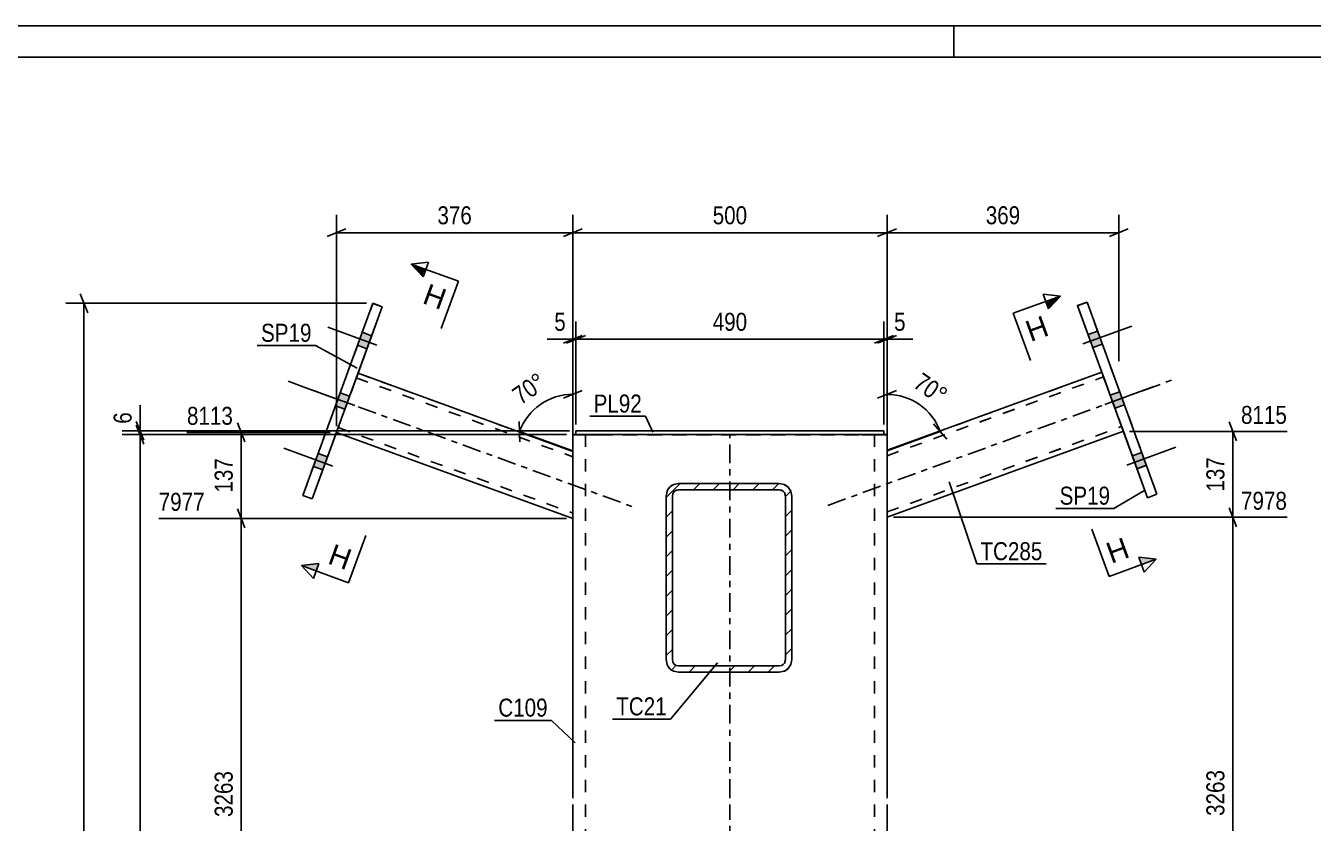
# Model space of a CAD drawing. Header units: millimetres. Extents: x -127 to 467, y -181 to 239.
# Drawn here: x 109.3 to 314.2, y 112.4 to 239.2 of the extents above; entities that cross this region are included whole.
import ezdxf

# ---------------------------------------------------------------- set-up
doc = ezdxf.new("R2010")
doc.units = ezdxf.units.MM
doc.linetypes.add('DXK_LINE_DOT2', pattern=[3.9198, 1.9599, -1.9599])
doc.linetypes.add('DXK_LINE_DOT3', pattern=[5.9187, 2.979, -0.9799, 0.9799, -0.9799])
doc.styles.add('Arial', font='ARIAL.TTF', dxfattribs={"height": 0.2})
doc.styles.add('Arial Narrow', font='ARIALN.TTF', dxfattribs={"height": 0.2})

# ---------------------------------------------------------------- blocks, each defined once
blk = doc.blocks.new('Unknown-284858765-1134')
at = {"color": 5, "linetype": 'Continuous'}
for p, q in [((466.97, 239.2), (-127.03, 239.2)), ((256.97, 234.2), (256.97, 239.2)), ((461.97, 234.2), (-122.03, 234.2))]:
    blk.add_line(p, q, dxfattribs=at)
blk = doc.blocks.new('Bolt-284858765-2555 - 2487')
at = {"linetype": 'Continuous'}
for points in [[(162.85, 190.45), (162.1, 188.39), (163.6, 187.84), (164.35, 189.91)], [(162.85, 190.45), (162.1, 188.38), (163.6, 187.84), (164.35, 189.91)], [(162.85, 190.45), (162.1, 188.38), (163.6, 187.84), (164.35, 189.9)], [(159.34, 180.82), (158.59, 178.76), (160.1, 178.21), (160.85, 180.28)], [(159.34, 180.82), (158.59, 178.75), (160.1, 178.2), (160.85, 180.27)], [(155.84, 171.19), (155.09, 169.12), (156.59, 168.58), (157.34, 170.64)], [(155.84, 171.19), (155.09, 169.12), (156.59, 168.57), (157.34, 170.64)], [(155.84, 171.19), (155.09, 169.12), (156.59, 168.57), (157.34, 170.64)]]:
    blk.add_hatch(color=1, dxfattribs=at).paths.add_polyline_path(points)
at = {"color": 1, "linetype": 'Continuous'}
for p, q in [((165.2, 188.43), (157.4, 191.27)), ((165.2, 188.43), (157.4, 191.27)), ((165.2, 188.42), (157.4, 191.26)), ((164.35, 189.91), (162.85, 190.45)), ((164.35, 189.91), (162.85, 190.45)), ((164.35, 189.9), (162.85, 190.45)), ((163.6, 187.84), (162.1, 188.39)), ((163.6, 187.84), (162.1, 188.38)), ((163.6, 187.84), (162.1, 188.38)), ((161.69, 178.8), (153.89, 181.64)), ((161.69, 178.79), (153.89, 181.63)), ((160.85, 180.28), (159.34, 180.82)), ((160.85, 180.27), (159.34, 180.82)), ((160.1, 178.21), (158.59, 178.76)), ((160.1, 178.2), (158.59, 178.75)), ((158.19, 169.16), (150.39, 172)), ((158.19, 169.16), (150.39, 172)), ((158.19, 169.16), (150.39, 172)), ((157.34, 170.64), (155.84, 171.19)), ((157.34, 170.64), (155.84, 171.19)), ((157.34, 170.64), (155.84, 171.19)), ((156.59, 168.58), (155.09, 169.12)), ((156.59, 168.57), (155.09, 169.12)), ((156.59, 168.57), (155.09, 169.12))]:
    blk.add_line(p, q, dxfattribs=at)
blk = doc.blocks.new('Part-284858765-2510 - 2487')
at = {"linetype": 'Continuous'}
h = blk.add_hatch(dxfattribs=at)
h.set_pattern_fill('', scale=0.7, style=0, pattern_type=0)
h.set_pattern_definition([(45, (231.0381, 165.1656), (-1.57154, 1.57154), [])])
h.paths.add_polyline_path([(231.19, 164.4), (231.04, 165.17), (230.6, 165.81), (229.96, 166.25), (229.19, 166.4), (213.19, 166.4), (212.42, 166.25), (211.78, 165.81), (211.34, 165.17), (211.19, 164.4), (211.19, 138.4), (211.34, 137.63), (211.78, 136.99), (212.42, 136.55), (213.19, 136.4), (229.19, 136.4), (229.96, 136.55), (230.6, 136.99), (231.04, 137.63), (231.19, 138.4)])
h.paths.add_polyline_path([(230.11, 138.02), (229.9, 137.69), (229.57, 137.48), (229.19, 137.4), (213.19, 137.4), (212.81, 137.48), (212.48, 137.69), (212.27, 138.02), (212.19, 138.4), (212.19, 164.4), (212.27, 164.78), (212.48, 165.11), (212.81, 165.32), (213.19, 165.4), (229.19, 165.4), (229.57, 165.32), (229.9, 165.11), (230.11, 164.78), (230.19, 164.4), (230.19, 138.4)])
at = {"color": 7, "linetype": 'DXK_LINE_DOT2'}
for p, q in [((212.42, 166.24), (213.19, 166.4)), ((213.19, 166.4), (229.19, 166.4)), ((213.19, 166.4), (213.19, 166.4)), ((229.19, 166.4), (229.19, 166.4)), ((229.19, 166.4), (229.96, 166.24)), ((211.19, 164.4), (211.34, 165.16)), ((211.19, 164.4), (211.19, 164.4)), ((211.19, 164.4), (211.19, 138.4)), ((212.27, 164.78), (212.19, 164.4)), ((212.19, 164.4), (212.19, 164.4)), ((212.19, 138.4), (212.19, 164.4)), ((212.27, 164.78), (212.27, 164.78)), ((230.11, 164.78), (230.11, 164.78)), ((230.19, 164.4), (230.11, 164.78)), ((230.19, 164.4), (230.19, 164.4)), ((230.19, 138.4), (230.19, 164.4)), ((231.04, 165.16), (231.19, 164.4)), ((231.19, 164.4), (231.19, 138.4)), ((211.34, 137.63), (211.19, 138.4)), ((211.34, 137.63), (211.34, 137.63)), ((212.19, 138.4), (212.19, 138.4)), ((212.19, 138.4), (212.27, 138.01)), ((212.81, 137.47), (213.19, 137.4)), ((213.19, 137.4), (213.19, 137.4)), ((213.19, 137.4), (229.19, 137.4)), ((229.19, 137.4), (229.57, 137.47)), ((229.19, 137.4), (229.19, 137.4)), ((230.11, 138.01), (230.19, 138.4)), ((230.19, 138.4), (230.19, 138.4)), ((231.19, 138.4), (231.04, 137.63)), ((231.04, 137.63), (231.04, 137.63))]:
    blk.add_line(p, q, dxfattribs=at)
at = {"color": 2, "linetype": 'Continuous'}
for p, q in [((213.19, 166.4), (212.42, 166.25)), ((213.19, 166.4), (229.19, 166.4)), ((229.96, 166.25), (229.19, 166.4)), ((211.34, 165.17), (211.19, 164.4)), ((211.19, 138.4), (211.19, 164.4)), ((212.19, 164.4), (212.27, 164.78)), ((212.19, 138.4), (212.19, 164.4)), ((213.19, 165.4), (212.81, 165.32)), ((212.81, 165.32), (213.19, 165.4)), ((213.19, 165.4), (213.19, 165.4)), ((213.19, 165.4), (229.19, 165.4)), ((213.19, 165.4), (229.19, 165.4)), ((229.19, 165.4), (229.19, 165.4)), ((229.57, 165.32), (229.19, 165.4)), ((229.19, 165.4), (229.57, 165.32)), ((230.11, 164.78), (230.19, 164.4)), ((230.19, 138.4), (230.19, 164.4)), ((231.19, 164.4), (231.04, 165.17)), ((231.19, 138.4), (231.19, 164.4)), ((211.19, 138.4), (211.34, 137.63)), ((212.27, 138.02), (212.19, 138.4)), ((213.19, 137.4), (212.81, 137.48)), ((213.19, 137.4), (229.19, 137.4)), ((229.57, 137.48), (229.19, 137.4)), ((230.19, 138.4), (230.11, 138.02)), ((231.04, 137.63), (231.19, 138.4)), ((213.19, 136.4), (212.42, 136.55)), ((212.42, 136.55), (213.19, 136.4)), ((213.19, 136.4), (229.19, 136.4)), ((213.19, 136.4), (213.19, 136.4)), ((213.19, 136.4), (229.19, 136.4)), ((229.96, 136.55), (229.19, 136.4)), ((229.19, 136.4), (229.96, 136.55)), ((229.19, 136.4), (229.19, 136.4))]:
    blk.add_line(p, q, dxfattribs=at)
at = {"color": 7, "linetype": 'DXK_LINE_DOT3'}
blk.add_line((221.19, 151.4), (221.19, 151.4), dxfattribs=at)
at = {"color": 2, "linetype": 'Continuous'}
for centre, radius, start, end in [((213.19, 164.4), 2, 112.5, 157.5), ((229.19, 164.4), 2, 22.5, 67.5), ((213.19, 164.4), 1, 112.5, 157.5), ((213.19, 164.4), 1, 112.5, 157.5), ((229.19, 164.4), 1, 22.5, 67.5), ((229.19, 164.4), 1, 22.5, 67.5), ((213.19, 138.4), 2, 202.5, 247.5), ((213.19, 138.4), 2, 202.5, 247.5), ((213.19, 138.4), 1, 202.5, 247.5), ((229.19, 138.4), 1, 292.5, 337.5), ((229.19, 138.4), 2, 292.5, 337.5), ((229.19, 138.4), 2, 292.5, 337.5)]:
    blk.add_arc(centre, radius, start, end, dxfattribs=at)
at = {"color": 7, "linetype": 'DXK_LINE_DOT2'}
for centre, radius, start, end in [((213.19, 164.4), 2, 112.5, 157.5), ((229.19, 164.4), 2, 22.5, 67.5), ((213.19, 138.4), 1, 202.5, 247.5), ((229.19, 138.4), 1, 292.5, 337.5)]:
    blk.add_arc(centre, radius, start, end, dxfattribs=at)
blk = doc.blocks.new('Part-284858765-2525 - 2487')
at = {"color": 7, "linetype": 'DXK_LINE_DOT3'}
blk.add_line((236.95, 162.93), (291.62, 182.83), dxfattribs=at)
at = {"color": 2, "linetype": 'Continuous'}
for p, q in [((246.35, 171.68), (280.52, 184.11)), ((246.35, 161.03), (283.94, 174.72)), ((246.35, 161.03), (283.94, 174.71))]:
    blk.add_line(p, q, dxfattribs=at)
at = {"color": 7, "linetype": 'DXK_LINE_DOT2'}
for p, q in [((246.35, 171.68), (280.52, 184.11)), ((246.35, 170.82), (280.79, 183.36)), ((246.35, 170.83), (280.79, 183.36)), ((280.52, 184.11), (280.52, 184.11)), ((280.52, 184.11), (280.56, 184)), ((280.56, 184), (280.52, 184.11)), ((280.56, 184), (280.68, 183.67)), ((280.68, 183.67), (280.56, 184)), ((280.68, 183.67), (280.85, 183.18)), ((280.79, 183.36), (280.68, 183.67)), ((280.79, 183.36), (283.6, 175.64)), ((280.79, 183.36), (280.79, 183.36)), ((280.81, 183.3), (280.79, 183.36)), ((280.81, 183.3), (280.79, 183.36)), ((280.96, 182.9), (280.81, 183.3)), ((280.85, 183.18), (280.81, 183.3)), ((280.85, 183.18), (283.6, 175.64)), ((280.87, 183.14), (280.85, 183.18)), ((280.96, 182.9), (280.87, 183.14)), ((280.96, 182.9), (283.49, 175.93)), ((280.96, 182.9), (283.49, 175.93)), ((246.35, 161.89), (283.66, 175.47)), ((246.35, 161.88), (283.66, 175.47)), ((283.49, 175.93), (283.64, 175.52)), ((283.58, 175.69), (283.49, 175.93)), ((283.64, 175.52), (283.58, 175.69)), ((283.6, 175.64), (283.78, 175.16)), ((283.78, 175.15), (283.6, 175.64)), ((283.64, 175.52), (283.66, 175.47)), ((283.66, 175.47), (283.64, 175.52)), ((283.66, 175.47), (283.66, 175.47)), ((283.78, 175.16), (283.9, 174.83)), ((283.9, 174.83), (283.78, 175.15)), ((283.9, 174.83), (283.94, 174.72)), ((283.94, 174.71), (283.9, 174.83)), ((283.94, 174.72), (283.94, 174.71)), ((246.35, 171.68), (246.35, 161.03))]:
    blk.add_line(p, q, dxfattribs=at)
blk = doc.blocks.new('Part-284858765-2613 - 2487')
at = {"color": 2, "linetype": 'Continuous'}
for p, q in [((278.17, 195.23), (276.67, 194.69)), ((276.67, 194.68), (276.67, 194.69)), ((287.79, 164.15), (276.67, 194.69)), ((276.67, 194.68), (276.67, 194.68)), ((276.67, 194.68), (280.52, 184.11)), ((289.29, 164.69), (278.17, 195.23)), ((283.94, 174.72), (287.79, 164.14)), ((287.79, 164.14), (289.29, 164.69)), ((287.79, 164.15), (289.29, 164.69)), ((287.79, 164.14), (287.79, 164.15)), ((289.29, 164.69), (289.29, 164.69)), ((289.29, 164.69), (289.29, 164.69))]:
    blk.add_line(p, q, dxfattribs=at)
at = {"color": 7, "linetype": 'DXK_LINE_DOT2'}
for p, q in [((276.67, 194.68), (278.17, 195.23)), ((289.29, 164.69), (278.17, 195.23)), ((278.17, 195.23), (278.17, 195.23)), ((280.52, 184.11), (283.94, 174.72))]:
    blk.add_line(p, q, dxfattribs=at)
blk = doc.blocks.new('Bolt-284858765-2580 - 2487')
at = {"linetype": 'Continuous'}
for points in [[(280.6, 188.56), (279.85, 190.63), (278.35, 190.08), (279.1, 188.01)], [(280.6, 188.56), (279.85, 190.63), (278.35, 190.08), (279.1, 188.01)], [(280.6, 188.56), (279.85, 190.62), (278.35, 190.08), (279.1, 188.01)], [(284.11, 178.93), (283.35, 181), (281.85, 180.45), (282.6, 178.38)], [(284.11, 178.93), (283.35, 180.99), (281.85, 180.45), (282.6, 178.38)], [(287.61, 169.3), (286.86, 171.36), (285.36, 170.82), (286.11, 168.75)], [(287.61, 169.3), (286.86, 171.36), (285.36, 170.82), (286.11, 168.75)], [(287.61, 169.29), (286.86, 171.36), (285.36, 170.81), (286.11, 168.75)]]:
    blk.add_hatch(color=1, dxfattribs=at).paths.add_polyline_path(points)
at = {"color": 1, "linetype": 'Continuous'}
for p, q in [((277.5, 188.6), (285.3, 191.44)), ((277.5, 188.6), (285.3, 191.44)), ((277.5, 188.6), (285.3, 191.44)), ((278.35, 190.08), (279.85, 190.63)), ((278.35, 190.08), (279.85, 190.63)), ((278.35, 190.08), (279.85, 190.62)), ((279.1, 188.01), (280.6, 188.56)), ((279.1, 188.01), (280.6, 188.56)), ((279.1, 188.01), (280.6, 188.56)), ((281.01, 178.97), (288.81, 181.81)), ((281.01, 178.97), (288.81, 181.81)), ((281.85, 180.45), (283.35, 181)), ((281.85, 180.45), (283.35, 180.99)), ((282.6, 178.38), (284.11, 178.93)), ((282.6, 178.38), (284.11, 178.93)), ((284.51, 169.34), (292.31, 172.18)), ((284.51, 169.34), (292.31, 172.18)), ((284.51, 169.34), (292.31, 172.17)), ((285.36, 170.82), (286.86, 171.36)), ((285.36, 170.82), (286.86, 171.36)), ((285.36, 170.81), (286.86, 171.36)), ((286.11, 168.75), (287.61, 169.3)), ((286.11, 168.75), (287.61, 169.3)), ((286.11, 168.75), (287.61, 169.29))]:
    blk.add_line(p, q, dxfattribs=at)
blk = doc.blocks.new('Part-284858765-2533 - 2487')
at = {"color": 7, "linetype": 'DXK_LINE_DOT3'}
blk.add_line((151.07, 182.66), (205.75, 162.76), dxfattribs=at)
at = {"color": 7, "linetype": 'DXK_LINE_DOT2'}
for p, q in [((161.84, 183.01), (159.06, 175.35)), ((161.84, 183.01), (159.1, 175.47)), ((161.74, 182.72), (159.2, 175.76)), ((161.74, 182.72), (159.2, 175.76)), ((161.74, 182.72), (161.89, 183.13)), ((161.83, 182.97), (161.74, 182.72)), ((161.89, 183.13), (161.83, 182.97)), ((162.02, 183.5), (161.84, 183.01)), ((161.84, 183.01), (162.02, 183.5)), ((161.89, 183.13), (161.91, 183.19)), ((161.91, 183.19), (161.89, 183.13)), ((161.91, 183.19), (161.91, 183.19)), ((161.91, 183.19), (196.35, 170.65)), ((161.91, 183.19), (196.35, 170.65)), ((162.14, 183.82), (162.02, 183.5)), ((162.02, 183.5), (162.14, 183.82)), ((162.18, 183.94), (162.14, 183.82)), ((162.14, 183.82), (162.18, 183.94)), ((162.18, 183.94), (162.18, 183.94)), ((162.18, 183.94), (196.35, 171.5)), ((158.76, 174.54), (158.8, 174.66)), ((158.8, 174.65), (158.76, 174.54)), ((158.76, 174.54), (158.76, 174.54)), ((158.92, 174.98), (158.8, 174.65)), ((158.8, 174.66), (158.92, 174.98)), ((158.92, 174.98), (159.1, 175.47)), ((159.06, 175.35), (158.92, 174.98)), ((159.06, 175.35), (159.04, 175.29)), ((159.04, 175.29), (159.06, 175.35)), ((159.04, 175.29), (159.04, 175.29)), ((159.04, 175.29), (196.35, 161.71)), ((159.04, 175.29), (196.35, 161.71)), ((159.2, 175.76), (159.06, 175.35)), ((159.06, 175.35), (159.12, 175.51)), ((159.12, 175.51), (159.2, 175.76)), ((196.35, 171.5), (196.35, 160.86))]:
    blk.add_line(p, q, dxfattribs=at)
at = {"color": 2, "linetype": 'Continuous'}
for p, q in [((162.18, 183.94), (196.35, 171.5)), ((196.35, 160.86), (158.76, 174.54)), ((158.76, 174.54), (196.35, 160.86))]:
    blk.add_line(p, q, dxfattribs=at)
blk = doc.blocks.new('Part-284858765-2624 - 2487')
at = {"color": 2, "linetype": 'Continuous'}
for p, q in [((245.85, 174.78), (196.85, 174.78)), ((196.85, 174.18), (196.85, 174.78)), ((196.85, 174.18), (198.53, 174.18)), ((245.85, 174.18), (244.17, 174.18)), ((245.85, 174.18), (245.85, 174.78))]:
    blk.add_line(p, q, dxfattribs=at)
at = {"color": 7, "linetype": 'DXK_LINE_DOT2'}
for p, q in [((196.85, 174.77), (245.85, 174.77)), ((196.85, 174.17), (196.85, 174.18)), ((196.85, 174.17), (196.85, 174.18)), ((245.85, 174.17), (196.85, 174.17)), ((244.17, 174.18), (198.53, 174.18)), ((245.85, 174.17), (245.85, 174.18)), ((245.85, 174.18), (245.85, 174.17))]:
    blk.add_line(p, q, dxfattribs=at)
blk = doc.blocks.new('Part-284858765-2560 - 2487')
at = {"color": 2, "linetype": 'Continuous'}
for p, q in [((164.53, 195.06), (153.41, 164.52)), ((166.03, 194.51), (164.53, 195.06)), ((154.91, 163.97), (166.03, 194.51)), ((166.03, 194.51), (162.18, 183.94)), ((166.03, 194.51), (166.03, 194.51)), ((166.03, 194.51), (166.03, 194.51)), ((158.76, 174.54), (154.91, 163.97)), ((153.41, 164.51), (153.41, 164.52)), ((153.41, 164.51), (153.41, 164.52)), ((153.41, 164.52), (154.91, 163.97)), ((154.91, 163.97), (153.41, 164.51)), ((154.91, 163.97), (154.91, 163.97))]:
    blk.add_line(p, q, dxfattribs=at)
at = {"color": 7, "linetype": 'DXK_LINE_DOT2'}
for p, q in [((153.41, 164.52), (164.53, 195.05)), ((164.53, 195.05), (164.53, 195.06)), ((164.53, 195.05), (166.03, 194.51)), ((162.18, 183.94), (158.76, 174.54))]:
    blk.add_line(p, q, dxfattribs=at)
blk = doc.blocks.new('Part-284858765-2589 - 2487')
at = {"linetype": 'Continuous'}
blk.add_hatch(color=2, dxfattribs=at).paths.add_polyline_path([(246.35, 35.07), (245.55, 36.47), (247.15, 36.47)])
at = {"color": 2, "linetype": 'Continuous'}
for p, q in [((196.35, 174.18), (196.35, 116.38)), ((196.35, 174.18), (196.65, 174.18)), ((196.65, 174.18), (196.85, 174.18)), ((198.53, 174.18), (198.82, 174.18)), ((198.82, 174.18), (200.35, 174.18)), ((200.35, 174.18), (242.35, 174.18)), ((242.35, 174.18), (243.88, 174.18)), ((244.17, 174.18), (243.88, 174.18)), ((246.05, 174.18), (245.85, 174.18)), ((246.05, 174.18), (246.35, 174.18)), ((246.35, 174.18), (246.35, 116.38)), ((196.35, 115.38), (196.35, 36)), ((246.35, 115.38), (246.35, 36)), ((196.35, 35), (196.35, 15)), ((246.35, 35.07), (245.55, 36.47)), ((245.55, 36.47), (247.15, 36.47)), ((247.15, 36.47), (246.35, 35.07)), ((246.35, 35), (246.35, 15))]:
    blk.add_line(p, q, dxfattribs=at)
at = {"color": 7, "linetype": 'DXK_LINE_DOT2'}
for p, q in [((196.65, 174.17), (196.35, 174.17)), ((197.52, 174.17), (196.65, 174.17)), ((196.85, 174.18), (197.52, 174.18)), ((197.52, 174.18), (198.53, 174.18)), ((198.82, 174.17), (197.52, 174.17)), ((198.35, 174.18), (198.35, 116.38)), ((198.5, 174.18), (198.35, 174.18)), ((198.35, 174.17), (198.5, 174.17)), ((198.94, 174.18), (198.5, 174.18)), ((198.5, 174.17), (198.94, 174.17)), ((200.35, 174.17), (198.82, 174.17)), ((199.58, 174.18), (198.94, 174.18)), ((198.94, 174.17), (199.58, 174.17)), ((200.35, 174.18), (199.58, 174.18)), ((199.58, 174.17), (200.35, 174.17)), ((200.35, 174.18), (242.35, 174.18)), ((200.35, 174.17), (242.35, 174.17)), ((200.35, 174.17), (242.35, 174.17)), ((243.11, 174.18), (242.35, 174.18)), ((242.35, 174.17), (243.11, 174.17)), ((243.88, 174.17), (242.35, 174.17)), ((243.76, 174.18), (243.11, 174.18)), ((243.11, 174.17), (243.76, 174.17)), ((244.2, 174.18), (243.76, 174.18)), ((243.76, 174.17), (244.2, 174.17)), ((245.18, 174.17), (243.88, 174.17)), ((245.18, 174.18), (244.17, 174.18)), ((244.35, 174.18), (244.2, 174.18)), ((244.2, 174.17), (244.35, 174.17)), ((244.35, 174.18), (244.35, 116.38)), ((245.85, 174.18), (245.18, 174.18)), ((246.05, 174.17), (245.18, 174.17)), ((246.35, 174.17), (246.05, 174.17)), ((198.35, 115.38), (198.35, 36)), ((244.35, 115.38), (244.35, 36)), ((198.35, 35), (198.35, 0)), ((244.35, 35), (244.35, 0)), ((196.35, 15), (196.35, 0)), ((246.35, 15), (246.35, 0)), ((196.35, 0), (196.35, 0)), ((196.65, 0), (196.35, 0)), ((197.52, 0), (196.65, 0)), ((198.82, 0), (197.52, 0)), ((198.35, 0), (198.35, 0)), ((198.35, 0), (198.5, 0)), ((198.5, 0), (198.94, 0)), ((200.35, 0), (198.82, 0)), ((198.94, 0), (199.58, 0)), ((199.58, 0), (200.35, 0)), ((200.35, 0), (242.35, 0)), ((200.35, 0), (242.35, 0)), ((242.35, 0), (243.11, 0)), ((243.88, 0), (242.35, 0)), ((243.11, 0), (243.76, 0)), ((243.76, 0), (244.2, 0)), ((245.18, 0), (243.88, 0)), ((244.2, 0), (244.35, 0)), ((244.35, 0), (244.35, 0)), ((246.05, 0), (245.18, 0)), ((246.35, 0), (246.05, 0)), ((246.35, 0), (246.35, 0)), ((196.35, 0), (196.65, 0)), ((196.65, 0), (197.52, 0)), ((197.52, 0), (198.82, 0)), ((198.5, 0), (198.35, 0)), ((198.94, 0), (198.5, 0)), ((198.82, 0), (200.35, 0)), ((199.58, 0), (198.94, 0)), ((200.35, 0), (199.58, 0)), ((200.35, 0), (242.35, 0)), ((200.35, 0), (242.35, 0)), ((243.11, 0), (242.35, 0)), ((242.35, 0), (243.88, 0)), ((243.76, 0), (243.11, 0)), ((244.2, 0), (243.76, 0)), ((243.88, 0), (245.18, 0)), ((244.35, 0), (244.2, 0)), ((245.18, 0), (246.05, 0)), ((246.05, 0), (246.35, 0))]:
    blk.add_line(p, q, dxfattribs=at)
at = {"color": 7, "linetype": 'DXK_LINE_DOT3'}
for p, q in [((221.35, 116.38), (221.35, 174.18)), ((221.35, 36), (221.35, 115.38)), ((221.35, 0), (221.35, 35))]:
    blk.add_line(p, q, dxfattribs=at)
at = {"color": 2, "linetype": 'Continuous'}
blk.add_circle((246.35, 35.97), 1, dxfattribs=at)
blk = doc.blocks.new('Part-284858765-2619 - 2487')
at = {"color": 7, "linetype": 'DXK_LINE_DOT2'}
for p, q in [((213.19, 166.39), (212.42, 166.24)), ((213.19, 166.39), (229.19, 166.39)), ((213.19, 166.38), (213.19, 166.39)), ((229.19, 166.38), (229.19, 166.39)), ((229.96, 166.24), (229.19, 166.39)), ((211.34, 165.15), (211.19, 164.39)), ((211.19, 164.39), (211.19, 138.38)), ((212.19, 164.39), (212.27, 164.77)), ((212.19, 164.38), (212.19, 164.39)), ((212.19, 138.39), (212.19, 164.39)), ((212.27, 164.77), (212.27, 164.77)), ((212.81, 165.31), (213.19, 165.39)), ((213.19, 165.38), (213.19, 165.39)), ((213.19, 165.39), (229.19, 165.39)), ((229.19, 165.38), (229.19, 165.39)), ((229.19, 165.39), (229.57, 165.31)), ((230.11, 164.77), (230.11, 164.77)), ((230.11, 164.77), (230.19, 164.39)), ((230.19, 164.38), (230.19, 164.39)), ((230.19, 138.39), (230.19, 164.39)), ((231.19, 164.39), (231.04, 165.15)), ((231.19, 164.39), (231.19, 138.38)), ((211.19, 138.39), (211.34, 137.62)), ((211.34, 137.62), (211.34, 137.62)), ((212.19, 138.38), (212.19, 138.39)), ((212.27, 138.01), (212.19, 138.39)), ((213.19, 137.39), (212.81, 137.46)), ((213.19, 137.38), (213.19, 137.39)), ((213.19, 137.39), (229.19, 137.39)), ((229.57, 137.46), (229.19, 137.39)), ((229.19, 137.38), (229.19, 137.39)), ((230.19, 138.39), (230.11, 138.01)), ((230.19, 138.38), (230.19, 138.39)), ((231.04, 137.62), (231.19, 138.39)), ((231.04, 137.62), (231.04, 137.62)), ((212.42, 136.54), (213.19, 136.39)), ((213.19, 136.39), (229.19, 136.39)), ((213.19, 136.39), (213.19, 136.38)), ((229.19, 136.39), (229.96, 136.54)), ((229.19, 136.38), (229.19, 136.39))]:
    blk.add_line(p, q, dxfattribs=at)
at = {"color": 7, "linetype": 'DXK_LINE_DOT3'}
blk.add_line((221.19, 151.39), (221.19, 151.38), dxfattribs=at)
at = {"color": 7, "linetype": 'DXK_LINE_DOT2'}
for centre, radius, start, end in [((213.19, 164.39), 2, 112.5, 157.5), ((229.19, 164.39), 2, 22.5, 67.5), ((213.19, 164.39), 1, 112.5, 157.5), ((229.19, 164.39), 1, 22.5, 67.5), ((213.19, 138.39), 2, 202.5, 247.5), ((213.19, 138.39), 1, 202.5, 247.5), ((229.19, 138.39), 1, 292.5, 337.5), ((229.19, 138.39), 2, 292.5, 337.5)]:
    blk.add_arc(centre, radius, start, end, dxfattribs=at)
blk = doc.blocks.new('StraightDimension-284858765-2670 - 2487')
at = {"color": 7, "linetype": 'Continuous'}
for p, q in [((301.96, 173.19), (300.76, 176.19)), ((284.92, 174.69), (309.98, 174.69)), ((301.36, 161.03), (301.36, 174.69)), ((300.76, 162.53), (301.96, 159.53)), ((247.35, 161.03), (309.98, 161.03))]:
    blk.add_line(p, q, dxfattribs=at)
at = {"color": 0, "linetype": 'Continuous'}
blk.add_wipeout([(310.58, 175.29), (310.58, 179.49), (302.06, 179.49), (302.06, 175.29)], dxfattribs=at)
at = {"color": 0}
blk.add_wipeout([(300.61, 171.2), (296.41, 171.2), (296.41, 164.52), (300.61, 164.52)], dxfattribs=at)
at = {"color": 3, "linetype": 'Continuous', "style": 'Arial Narrow'}
blk.add_text('8115', height=2.863, dxfattribs=at).set_placement((302.66, 175.89))
at = {"color": 3, "style": 'Arial Narrow'}
blk.add_text('137', height=2.863, rotation=90.0002, dxfattribs=at).set_placement((300.01, 165.12))
blk = doc.blocks.new('StraightDimension-284858765-2677 - 2487')
at = {"color": 7, "linetype": 'Continuous'}
for p, q in [((157.76, 174.54), (134.97, 174.54)), ((144.19, 173.04), (142.99, 176.04)), ((143.59, 160.86), (143.59, 174.54)), ((142.99, 162.36), (144.19, 159.36)), ((195.35, 160.86), (130.47, 160.86))]:
    blk.add_line(p, q, dxfattribs=at)
at = {"color": 0, "linetype": 'Continuous'}
blk.add_wipeout([(142.89, 175.14), (142.89, 179.34), (134.37, 179.34), (134.37, 175.14)], dxfattribs=at)
at = {"color": 0}
blk.add_wipeout([(142.84, 171.04), (138.64, 171.04), (138.64, 164.36), (142.84, 164.36)], dxfattribs=at)
at = {"color": 3, "linetype": 'Continuous', "style": 'Arial Narrow'}
blk.add_text('8113', height=2.863, dxfattribs=at).set_placement((134.97, 175.74))
at = {"color": 3, "style": 'Arial Narrow'}
blk.add_text('137', height=2.863, rotation=90.0002, dxfattribs=at).set_placement((142.24, 164.96))
blk = doc.blocks.new('StraightDimension-284858765-2662 - 2487')
at = {"color": 7, "linetype": 'Continuous'}
for p, q in [((301.96, 159.53), (300.76, 162.53)), ((247.35, 161.03), (309.98, 161.03)), ((301.36, 73.37), (301.36, 161.03)), ((300.76, 74.87), (301.96, 71.87)), ((275.54, 73.37), (309.98, 73.37))]:
    blk.add_line(p, q, dxfattribs=at)
at = {"color": 0, "linetype": 'Continuous'}
blk.add_wipeout([(310.58, 161.63), (310.58, 165.83), (302.06, 165.83), (302.06, 161.63)], dxfattribs=at)
at = {"color": 0}
blk.add_wipeout([(300.61, 121.46), (296.41, 121.46), (296.41, 112.94), (300.61, 112.94)], dxfattribs=at)
at = {"color": 3, "linetype": 'Continuous', "style": 'Arial Narrow'}
blk.add_text('7978', height=2.863, dxfattribs=at).set_placement((302.66, 162.23))
at = {"color": 3, "style": 'Arial Narrow'}
blk.add_text('3263', height=2.863, rotation=90.0002, dxfattribs=at).set_placement((300.01, 113.54))
blk = doc.blocks.new('StraightDimension-284858765-2685 - 2487')
at = {"color": 7, "linetype": 'Continuous'}
for p, q in [((144.19, 159.36), (142.99, 162.36)), ((195.35, 160.86), (130.47, 160.86)), ((143.59, 73.19), (143.59, 160.86)), ((142.99, 74.69), (144.19, 71.69)), ((167.16, 73.19), (134.97, 73.19))]:
    blk.add_line(p, q, dxfattribs=at)
at = {"color": 0, "linetype": 'Continuous'}
blk.add_wipeout([(138.39, 161.46), (138.39, 165.66), (129.87, 165.66), (129.87, 161.46)], dxfattribs=at)
at = {"color": 0}
blk.add_wipeout([(142.84, 121.28), (138.64, 121.28), (138.64, 112.77), (142.84, 112.77)], dxfattribs=at)
at = {"color": 3, "linetype": 'Continuous', "style": 'Arial Narrow'}
blk.add_text('7977', height=2.863, dxfattribs=at).set_placement((130.47, 162.06))
at = {"color": 3, "style": 'Arial Narrow'}
blk.add_text('3263', height=2.863, rotation=90.0002, dxfattribs=at).set_placement((142.24, 113.37))
blk = doc.blocks.new('StraightDimension-284858765-2708 - 2487')
at = {"color": 7, "linetype": 'Continuous'}
for p, q in [((245.85, 175.78), (245.85, 192.19)), ((246.35, 175.18), (246.35, 192.19)), ((244.35, 188.74), (247.35, 189.94)), ((247.85, 189.94), (244.85, 188.74)), ((245.85, 189.34), (246.35, 189.34))]:
    blk.add_line(p, q, dxfattribs=at)
at = {"color": 0}
blk.add_wipeout([(249.9, 190.09), (249.9, 194.29), (246.87, 194.29), (246.87, 190.09)], dxfattribs=at)
at = {"color": 7, "linetype": 'Continuous'}
blk.add_line((246.35, 189.34), (250.43, 189.34), dxfattribs=at)
blk.add_line((246.35, 189.34), (250.43, 189.34), dxfattribs=at)
at = {"color": 3, "style": 'Arial Narrow'}
blk.add_text('5', height=2.86, dxfattribs=at).set_placement((247.47, 190.69))
blk = doc.blocks.new('StraightDimension-284858765-2714 - 2487')
at = {"color": 7, "linetype": 'Continuous'}
for p, q in [((196.85, 175.78), (196.85, 192.19)), ((245.85, 175.78), (245.85, 192.19)), ((198.35, 189.94), (195.35, 188.74)), ((196.85, 189.34), (245.85, 189.34)), ((244.35, 188.74), (247.35, 189.94))]:
    blk.add_line(p, q, dxfattribs=at)
at = {"color": 0}
blk.add_wipeout([(224.69, 190.09), (224.69, 194.29), (218.01, 194.29), (218.01, 190.09)], dxfattribs=at)
at = {"color": 3, "style": 'Arial Narrow'}
blk.add_text('490', height=2.863, dxfattribs=at).set_placement((218.61, 190.69))
blk = doc.blocks.new('StraightDimension-284858765-2722 - 2487')
at = {"color": 7, "linetype": 'Continuous'}
for p, q in [((196.35, 175.18), (196.35, 192.19)), ((196.85, 175.78), (196.85, 192.19)), ((194.85, 188.74), (197.85, 189.94)), ((198.35, 189.94), (195.35, 188.74)), ((196.35, 189.34), (196.85, 189.34))]:
    blk.add_line(p, q, dxfattribs=at)
at = {"color": 0}
blk.add_wipeout([(195.82, 190.09), (195.82, 194.29), (192.8, 194.29), (192.8, 190.09)], dxfattribs=at)
at = {"color": 7, "linetype": 'Continuous'}
blk.add_line((196.35, 189.34), (192.27, 189.34), dxfattribs=at)
blk.add_line((196.35, 189.34), (192.27, 189.34), dxfattribs=at)
at = {"color": 3, "style": 'Arial Narrow'}
blk.add_text('5', height=2.86, dxfattribs=at).set_placement((193.4, 190.69))
blk = doc.blocks.new('AngleDimension-284858765-2753 - 2487')
at = {"color": 7, "linetype": 'Continuous'}
for p, q in [((194.85, 179.99), (197.85, 181.19)), ((196.35, 172.59), (196.35, 180.59)), ((196.35, 180.59), (196.35, 171.59)), ((187.84, 176.28), (187.94, 173.05)), ((187.89, 174.67), (196.35, 171.59))]:
    blk.add_line(p, q, dxfattribs=at)
blk.add_arc((196.35, 171.59), 9, 90, 160, dxfattribs=at)
at = {"color": 0}
blk.add_wipeout([(193.21, 181.7), (190.8, 185.14), (185.51, 181.44), (187.92, 178)], dxfattribs=at)
at = {"color": 3, "style": 'Arial Narrow'}
blk.add_text('70°', height=2.863, rotation=35.002, dxfattribs=at).set_placement((188.07, 178.83))
blk = doc.blocks.new('AngleDimension-284858765-2757 - 2487')
at = {"color": 7, "linetype": 'Continuous'}
for p, q in [((247.85, 181.18), (244.85, 179.98)), ((246.35, 172.58), (246.35, 180.58)), ((246.35, 180.58), (246.35, 171.58)), ((254.81, 174.66), (246.35, 171.58)), ((253.73, 175.87), (255.88, 173.46))]:
    blk.add_line(p, q, dxfattribs=at)
blk.add_arc((246.35, 171.58), 9, 20, 90, dxfattribs=at)
at = {"color": 0}
blk.add_wipeout([(254.78, 177.99), (257.19, 181.43), (251.9, 185.13), (249.49, 181.69)], dxfattribs=at)
at = {"color": 3, "style": 'Arial Narrow'}
blk.add_text('70°', height=2.863, rotation=-35.002, dxfattribs=at).set_placement((250.32, 181.84))
blk = doc.blocks.new('StraightDimension-284858765-2771 - 2487')
at = {"color": 7, "linetype": 'Continuous'}
for p, q in [((195.35, 174.18), (124.66, 174.18)), ((128.11, 172.68), (126.91, 175.68)), ((127.51, 0), (127.51, 174.18)), ((180.35, 0), (124.66, 0)), ((126.91, 1.5), (128.11, -1.5))]:
    blk.add_line(p, q, dxfattribs=at)
at = {"color": 0}
blk.add_wipeout([(126.76, 91.35), (122.56, 91.35), (122.56, 82.83), (126.76, 82.83)], dxfattribs=at)
at = {"color": 3, "style": 'Arial Narrow'}
blk.add_text('8110', height=2.863, rotation=90.0002, dxfattribs=at).set_placement((126.16, 83.43))
blk = doc.blocks.new('StraightDimension-284858765-2776 - 2487')
at = {"color": 7, "linetype": 'Continuous'}
for p, q in [((126.91, 176.28), (128.11, 173.28)), ((195.85, 174.78), (124.66, 174.78)), ((195.35, 174.18), (124.66, 174.18)), ((128.11, 172.68), (126.91, 175.68)), ((127.51, 174.18), (127.51, 174.78))]:
    blk.add_line(p, q, dxfattribs=at)
at = {"color": 0}
blk.add_wipeout([(126.76, 178.33), (122.56, 178.33), (122.56, 175.31), (126.76, 175.31)], dxfattribs=at)
at = {"color": 7, "linetype": 'Continuous'}
blk.add_line((127.51, 174.78), (127.51, 178.86), dxfattribs=at)
blk.add_line((127.51, 174.78), (127.51, 178.86), dxfattribs=at)
at = {"color": 3, "style": 'Arial Narrow'}
blk.add_text('6', height=2.86, rotation=90.0002, dxfattribs=at).set_placement((126.16, 175.91))
blk = doc.blocks.new('StraightDimension-284858765-2784 - 2487')
at = {"color": 7, "linetype": 'Continuous'}
for p, q in [((163.53, 195.06), (115.72, 195.06)), ((119.17, 193.56), (117.97, 196.56)), ((118.57, -2.51), (118.57, 195.06)), ((117.97, -1.01), (119.17, -4.01)), ((180.35, -2.51), (115.72, -2.51))]:
    blk.add_line(p, q, dxfattribs=at)
at = {"color": 0}
blk.add_wipeout([(117.82, 100.53), (113.62, 100.53), (113.62, 92.02), (117.82, 92.02)], dxfattribs=at)
at = {"color": 3, "style": 'Arial Narrow'}
blk.add_text('8344', height=2.863, rotation=90.0002, dxfattribs=at).set_placement((117.22, 92.62))
blk = doc.blocks.new('StraightDimension-284858765-2793 - 2487')
at = {"color": 7, "linetype": 'Continuous'}
for p, q in [((158.76, 175.54), (158.76, 209.13)), ((196.35, 175.18), (196.35, 209.13)), ((160.26, 206.88), (157.26, 205.68)), ((158.76, 206.28), (196.35, 206.28)), ((194.85, 205.68), (197.85, 206.88))]:
    blk.add_line(p, q, dxfattribs=at)
at = {"color": 0}
blk.add_wipeout([(180.9, 207.03), (180.9, 211.23), (174.21, 211.23), (174.21, 207.03)], dxfattribs=at)
at = {"color": 3, "style": 'Arial Narrow'}
blk.add_text('376', height=2.863, dxfattribs=at).set_placement((174.81, 207.63))
blk = doc.blocks.new('StraightDimension-284858765-2802 - 2487')
at = {"color": 7, "linetype": 'Continuous'}
for p, q in [((246.35, 175.18), (246.35, 209.13)), ((283.23, 185.88), (283.23, 209.13)), ((247.85, 206.88), (244.85, 205.68)), ((246.35, 206.28), (283.23, 206.28)), ((281.73, 205.68), (284.73, 206.88))]:
    blk.add_line(p, q, dxfattribs=at)
at = {"color": 0}
blk.add_wipeout([(268.13, 207.03), (268.13, 211.23), (261.45, 211.23), (261.45, 207.03)], dxfattribs=at)
at = {"color": 3, "style": 'Arial Narrow'}
blk.add_text('369', height=2.863, dxfattribs=at).set_placement((262.05, 207.63))
blk = doc.blocks.new('StraightDimension-284858765-2812 - 2487')
at = {"color": 7, "linetype": 'Continuous'}
for p, q in [((196.35, 175.18), (196.35, 209.13)), ((246.35, 175.18), (246.35, 209.13)), ((197.85, 206.88), (194.85, 205.68)), ((196.35, 206.28), (246.35, 206.28)), ((244.85, 205.68), (247.85, 206.88))]:
    blk.add_line(p, q, dxfattribs=at)
at = {"color": 0}
blk.add_wipeout([(224.69, 207.03), (224.69, 211.23), (218.01, 211.23), (218.01, 207.03)], dxfattribs=at)
at = {"color": 3, "style": 'Arial Narrow'}
blk.add_text('500', height=2.863, dxfattribs=at).set_placement((218.61, 207.63))
blk = doc.blocks.new('Mark-284858765-2506 - 2487')
at = {"color": 0}
blk.add_wipeout([(211.29, 129.53), (211.29, 132.53), (203.26, 132.53), (203.26, 129.53)], dxfattribs=at)
blk.add_wipeout([(211.29, 129.53), (211.29, 132.53), (203.26, 132.53), (203.26, 129.53)], dxfattribs=at)
at = {"color": 30, "linetype": 'Continuous'}
for p in [(219.39, 137.91), (202.66, 128.93)]:
    blk.add_line(p, (211.89, 128.93), dxfattribs=at)
at = {"color": 3, "style": 'Arial Narrow'}
blk.add_text('TC21', height=2.863, dxfattribs=at).set_placement((203.26, 129.53))
blk = doc.blocks.new('Mark-284858765-2521 - 2487')
at = {"color": 0}
blk.add_wipeout([(271.07, 154.21), (271.07, 157.21), (261.21, 157.21), (261.21, 154.21)], dxfattribs=at)
blk.add_wipeout([(271.07, 154.21), (271.07, 157.21), (261.21, 157.21), (261.21, 154.21)], dxfattribs=at)
at = {"color": 30, "linetype": 'Continuous'}
for p, q in [((256.25, 166.67), (260.61, 153.61)), ((260.61, 153.61), (271.67, 153.61))]:
    blk.add_line(p, q, dxfattribs=at)
at = {"color": 3, "style": 'Arial Narrow'}
blk.add_text('TC285', height=2.863, dxfattribs=at).set_placement((261.21, 154.21))
blk = doc.blocks.new('SectionMark-284858765-2848 - 2487')
at = {"linetype": 'Continuous'}
blk.add_hatch(color=6, dxfattribs=at).paths.add_polyline_path([(155.95, 153.66), (155.52, 152.48), (153.17, 153.34)])
at = {"color": 6, "linetype": 'Continuous'}
for p, q in [((170.63, 201.31), (173.41, 201.63)), ((153.17, 153.34), (155.95, 153.66)), ((155.95, 153.66), (155.1, 151.31)), ((155.1, 151.31), (153.17, 153.34))]:
    blk.add_line(p, q, dxfattribs=at)
at = {"color": 0, "linetype": 'Continuous'}
for points in [[(175.42, 193.98), (176.61, 197.27), (173.45, 198.42), (172.25, 195.13)], [(160.35, 152.59), (161.55, 155.88), (158.38, 157.03), (157.18, 153.74)]]:
    blk.add_wipeout(points, dxfattribs=at)
at = {"linetype": 'Continuous'}
blk.add_hatch(color=6, dxfattribs=at).paths.add_polyline_path([(172.98, 200.45), (172.55, 199.28), (170.63, 201.31)])
at = {"color": 6, "linetype": 'Continuous'}
for p, q in [((178.15, 198.57), (170.63, 201.31)), ((170.63, 201.31), (172.55, 199.28)), ((172.55, 199.28), (173.41, 201.63)), ((178.15, 198.57), (175.41, 191.05)), ((160.69, 150.6), (163.43, 158.12)), ((160.69, 150.6), (153.17, 153.34))]:
    blk.add_line(p, q, dxfattribs=at)
at = {"color": 3, "linetype": 'Continuous', "style": 'Arial'}
for p in [(172.25, 195.13), (157.18, 153.74)]:
    blk.add_text('H', height=3.34, rotation=-20.002, dxfattribs=at).set_placement(p)
blk = doc.blocks.new('Mark-284858765-2556 - 2487')
at = {"color": 0}
blk.add_wipeout([(154.79, 188.94), (154.79, 191.94), (146.75, 191.94), (146.75, 188.94)], dxfattribs=at)
blk.add_wipeout([(154.79, 188.94), (154.79, 191.94), (146.75, 191.94), (146.75, 188.94)], dxfattribs=at)
at = {"color": 30, "linetype": 'Continuous'}
for p in [(146.15, 188.34), (162.03, 184.75)]:
    blk.add_line(p, (155.39, 188.34), dxfattribs=at)
at = {"color": 3, "style": 'Arial Narrow'}
blk.add_text('SP19', height=2.863, dxfattribs=at).set_placement((146.75, 188.94))
blk = doc.blocks.new('Mark-284858765-2585 - 2487')
at = {"color": 0}
blk.add_wipeout([(192.36, 129.33), (192.36, 132.33), (184.5, 132.33), (184.5, 129.33)], dxfattribs=at)
blk.add_wipeout([(192.36, 129.33), (192.36, 132.33), (184.5, 132.33), (184.5, 129.33)], dxfattribs=at)
at = {"color": 30, "linetype": 'Continuous'}
for p in [(183.9, 128.73), (196.73, 125.19)]:
    blk.add_line(p, (192.96, 128.73), dxfattribs=at)
at = {"color": 3, "style": 'Arial Narrow'}
blk.add_text('C109', height=2.863, dxfattribs=at).set_placement((184.5, 129.33))
blk = doc.blocks.new('Mark-284858765-2609 - 2487')
at = {"color": 0}
blk.add_wipeout([(281.84, 163.04), (281.84, 166.04), (273.8, 166.04), (273.8, 163.04)], dxfattribs=at)
blk.add_wipeout([(281.84, 163.04), (281.84, 166.04), (273.8, 166.04), (273.8, 163.04)], dxfattribs=at)
at = {"color": 30, "linetype": 'Continuous'}
for p in [(287.47, 165.4), (273.2, 162.44)]:
    blk.add_line(p, (282.44, 162.44), dxfattribs=at)
at = {"color": 3, "style": 'Arial Narrow'}
blk.add_text('SP19', height=2.863, dxfattribs=at).set_placement((273.8, 163.04))
blk = doc.blocks.new('Mark-284858765-2620 - 2487')
at = {"color": 0}
blk.add_wipeout([(207.33, 177.69), (207.33, 180.69), (199.66, 180.69), (199.66, 177.69)], dxfattribs=at)
blk.add_wipeout([(207.33, 177.69), (207.33, 180.69), (199.66, 180.69), (199.66, 177.69)], dxfattribs=at)
at = {"color": 30, "linetype": 'Continuous'}
for p in [(199.06, 177.09), (209.07, 174.57)]:
    blk.add_line(p, (207.93, 177.09), dxfattribs=at)
at = {"color": 3, "style": 'Arial Narrow'}
blk.add_text('PL92', height=2.863, dxfattribs=at).set_placement((199.66, 177.69))
blk = doc.blocks.new('SectionMark-284858765-2850 - 2487')
at = {"linetype": 'Continuous'}
blk.add_hatch(color=6, dxfattribs=at).paths.add_polyline_path([(286.83, 153.51), (286.41, 154.68), (289.18, 154.36)])
at = {"color": 6, "linetype": 'Continuous'}
for p, q in [((271.17, 196.54), (273.95, 196.22)), ((289.18, 154.36), (286.41, 154.68)), ((286.41, 154.68), (287.26, 152.33)), ((289.18, 154.36), (287.26, 152.33))]:
    blk.add_line(p, q, dxfattribs=at)
at = {"color": 0, "linetype": 'Continuous'}
for points in [[(272.33, 190.05), (271.14, 193.34), (267.97, 192.18), (269.17, 188.89)], [(285.17, 154.76), (283.98, 158.05), (280.81, 156.9), (282.01, 153.61)]]:
    blk.add_wipeout(points, dxfattribs=at)
at = {"linetype": 'Continuous'}
blk.add_hatch(color=6, dxfattribs=at).paths.add_polyline_path([(272.03, 194.19), (271.6, 195.37), (273.95, 196.22)])
at = {"color": 6, "linetype": 'Continuous'}
for p, q in [((266.43, 193.49), (273.95, 196.22)), ((272.03, 194.19), (271.17, 196.54)), ((273.95, 196.22), (272.03, 194.19)), ((266.43, 193.49), (269.17, 185.97)), ((281.67, 151.62), (278.93, 159.14)), ((281.67, 151.62), (289.18, 154.36))]:
    blk.add_line(p, q, dxfattribs=at)
at = {"color": 3, "linetype": 'Continuous', "style": 'Arial'}
for p in [(269.17, 188.89), (282.01, 153.61)]:
    blk.add_text('H', height=3.34, rotation=20.002, dxfattribs=at).set_placement(p)

msp = doc.modelspace()

# ---------------------------------------------------------------- block references
for name in ['Unknown-284858765-1134', 'Part-284858765-2560 - 2487', 'Part-284858765-2613 - 2487', 'Bolt-284858765-2555 - 2487', 'Bolt-284858765-2580 - 2487', 'Part-284858765-2533 - 2487', 'Part-284858765-2525 - 2487', 'Part-284858765-2589 - 2487', 'Part-284858765-2624 - 2487', 'Part-284858765-2510 - 2487', 'Part-284858765-2619 - 2487']:
    msp.add_blockref(name, (0, 0))

# ---------------------------------------------------------------- next in the draw order: block references
for name in ['StraightDimension-284858765-2677 - 2487', 'StraightDimension-284858765-2670 - 2487', 'Mark-284858765-2506 - 2487']:
    msp.add_blockref(name, (0, 0))

# ---------------------------------------------------------------- next in the draw order: block references
for name in ['StraightDimension-284858765-2708 - 2487', 'StraightDimension-284858765-2685 - 2487', 'StraightDimension-284858765-2662 - 2487']:
    msp.add_blockref(name, (0, 0))

# ---------------------------------------------------------------- next in the draw order: block references
for name in ['StraightDimension-284858765-2714 - 2487', 'Mark-284858765-2521 - 2487', 'Mark-284858765-2609 - 2487']:
    msp.add_blockref(name, (0, 0))

# ---------------------------------------------------------------- next in the draw order: block references
for name in ['StraightDimension-284858765-2722 - 2487', 'AngleDimension-284858765-2757 - 2487']:
    msp.add_blockref(name, (0, 0))

# ---------------------------------------------------------------- next in the draw order: block references
for name in ['StraightDimension-284858765-2802 - 2487', 'AngleDimension-284858765-2753 - 2487']:
    msp.add_blockref(name, (0, 0))

# ---------------------------------------------------------------- next in the draw order: block references
for name in ['SectionMark-284858765-2850 - 2487', 'StraightDimension-284858765-2771 - 2487']:
    msp.add_blockref(name, (0, 0))

# ---------------------------------------------------------------- next in the draw order: block references
for name in ['StraightDimension-284858765-2776 - 2487', 'Mark-284858765-2585 - 2487']:
    msp.add_blockref(name, (0, 0))

# ---------------------------------------------------------------- next in the draw order: block references
msp.add_blockref('StraightDimension-284858765-2784 - 2487', (0, 0))

# ---------------------------------------------------------------- next in the draw order: block references
msp.add_blockref('StraightDimension-284858765-2793 - 2487', (0, 0))

# ---------------------------------------------------------------- next in the draw order: block references
for name in ['StraightDimension-284858765-2812 - 2487', 'SectionMark-284858765-2848 - 2487']:
    msp.add_blockref(name, (0, 0))

# ---------------------------------------------------------------- next in the draw order: block references
for name in ['Mark-284858765-2556 - 2487', 'Mark-284858765-2620 - 2487']:
    msp.add_blockref(name, (0, 0))

doc.saveas('drawing.dxf')
